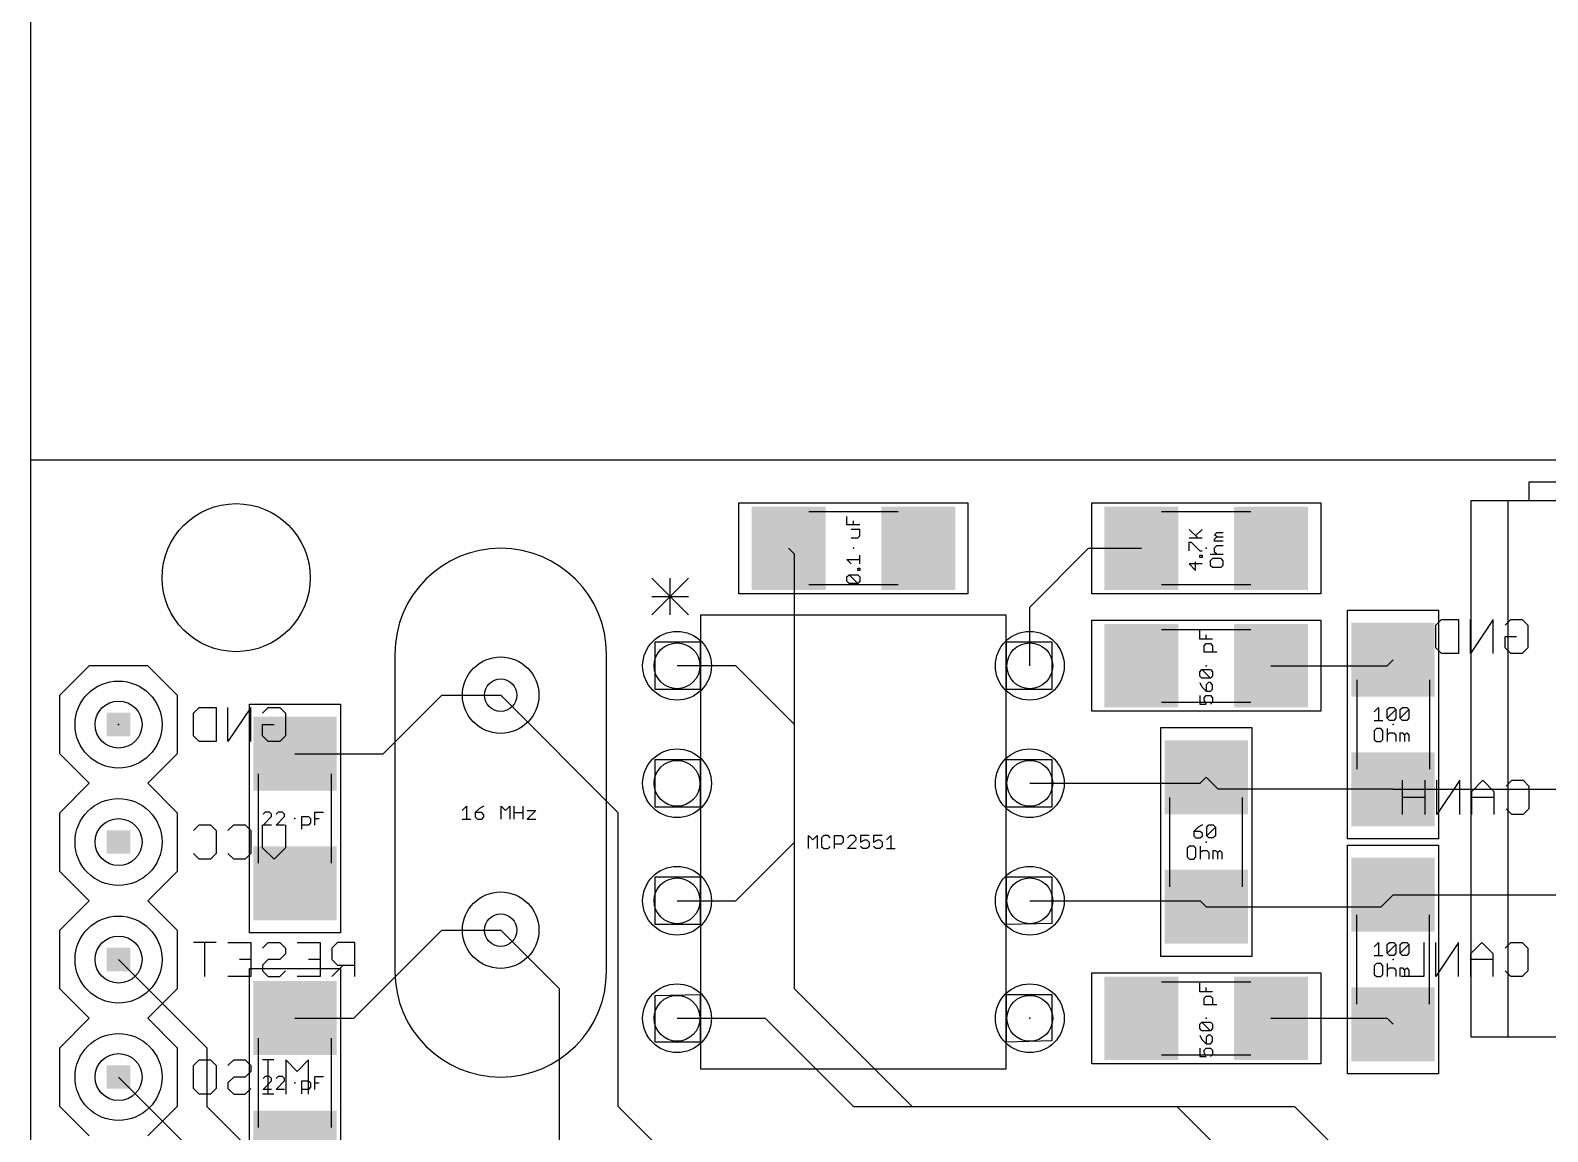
# Model space of a CAD drawing. Extents: x 0 to 107, y -11 to 80.
# Drawn here: x 0 to 32.78, y 10.88 to 34.69 of the extents above; entities that cross this region are included whole.
import ezdxf

# ---------------------------------------------------------------- set-up
doc = ezdxf.new("R2010")
doc.units = 0
for name, color, linetype in [('1', 14, 'CONTINUOUS'), ('16', 174, 'CONTINUOUS'), ('17', 94, 'CONTINUOUS'), ('20', 178, 'CONTINUOUS'), ('21', 251, 'CONTINUOUS'), ('23', 178, 'CONTINUOUS'), ('39', 14, 'CONTINUOUS'), ('44', 251, 'CONTINUOUS'), ('51', 134, 'CONTINUOUS'), ('52', 214, 'CONTINUOUS')]:
    doc.layers.add(name, color=color, linetype=linetype)

# ---------------------------------------------------------------- blocks, each defined once
blk = doc.blocks.new('RECT')
blk.add_solid([(-0.5, -0.5), (0.5, -0.5), (-0.5, 0.5), (0.5, 0.5)])
blk = doc.blocks.new('ROUNDP')
blk.add_circle((0, 0), 0.5)

msp = doc.modelspace()

# ---------------------------------------------------------------- linework, layer by layer
at = {"layer": '1'}
for p, q in [((0, 80.01), (0, 0)), ((16.51, 23.365), (16.38, 23.495)), ((16.51, 17.145), (16.51, 23.365)), ((21.59, 22.225), (22.86, 23.495)), ((22.86, 23.495), (24, 23.495)), ((21.59, 20.955), (21.59, 22.225)), ((29.3086, 20.955), (29.4386, 21.085)), ((26.8, 20.955), (29.3086, 20.955)), ((7.623, 19.053), (8.89, 20.32)), ((8.89, 20.32), (10.16, 20.32)), ((12.7, 17.78), (10.16, 20.32)), ((5.715, 19.053), (7.623, 19.053)), ((21.59, 18.415), (25.27, 18.415)), ((25.27, 18.415), (25.4, 18.545)), ((25.66, 18.285), (25.4, 18.545)), ((29.4386, 18.285), (25.66, 18.285)), ((29.4386, 18.285), (34.5418, 18.285)), ((12.7, 11.43), (12.7, 17.78)), ((15.24, 15.875), (16.51, 17.145)), ((13.97, 15.875), (15.24, 15.875)), ((21.59, 15.875), (25.27, 15.875)), ((25.27, 15.875), (25.4, 15.745)), ((25.4, 15.745), (29.1786, 15.745)), ((29.1786, 15.745), (29.4386, 16.005)), ((29.4386, 16.005), (33.9418, 16.005)), ((6.988, 13.338), (8.89, 15.24)), ((8.89, 15.24), (10.16, 15.24)), ((11.43, 13.97), (10.16, 15.24)), ((11.43, 9.525), (11.43, 13.97)), ((5.715, 13.338), (6.988, 13.338)), ((13.97, 13.335), (15.875, 13.335)), ((15.875, 13.335), (17.78, 11.43)), ((26.8, 13.335), (29.3086, 13.335)), ((29.3086, 13.335), (29.4386, 13.205)), ((13.97, 10.16), (12.7, 11.43)), ((17.78, 11.43), (24.765, 11.43)), ((24.765, 11.43), (26.67, 9.525))]:
    msp.add_line(p, q, dxfattribs=at)
at = {"layer": '16'}
for p, q in [((0, 80.01), (0, 0)), ((15.24, 20.955), (13.97, 20.955)), ((16.51, 19.685), (15.24, 20.955)), ((16.51, 13.97), (16.51, 19.685)), ((1.905, 14.605), (3.81, 12.7)), ((16.51, 13.97), (19.05, 11.43)), ((3.81, 12.7), (3.81, 11.43)), ((1.905, 12.065), (6.985, 6.985)), ((3.81, 11.43), (7.62, 7.62)), ((19.05, 11.43), (27.305, 11.43)), ((27.305, 11.43), (29.21, 9.525))]:
    msp.add_line(p, q, dxfattribs=at)
at = {"layer": '20'}
for p, q in [((38.1, 25.4), (0, 25.4)), ((0, 25.4), (0, 0))]:
    msp.add_line(p, q, dxfattribs=at)
msp.add_circle((4.445, 22.86), 1.6, dxfattribs=at)
at = {"layer": '21'}
for p, q in [((31.1218, 12.925), (31.1218, 24.525)), ((31.1218, 24.525), (31.9218, 24.525)), ((31.9218, 24.525), (38.1218, 24.525)), ((31.9218, 12.925), (31.9218, 24.525)), ((13.4239, 22.8524), (14.2204, 22.0558)), ((13.4239, 22.0558), (14.2204, 22.8524)), ((13.8222, 22.0558), (13.8222, 22.8524)), ((13.4239, 22.4541), (14.2204, 22.4541)), ((21.082, 22.0472), (14.7574, 22.0472)), ((7.874, 21.209), (7.874, 14.351)), ((12.446, 14.351), (12.446, 21.209)), ((1.27, 20.955), (0.635, 20.32)), ((2.54, 20.955), (1.27, 20.955)), ((3.175, 20.32), (2.54, 20.955)), ((0.635, 19.05), (0.635, 20.32)), ((3.175, 20.32), (3.175, 19.05)), ((14.478, 19.8628), (14.478, 19.3802)), ((21.082, 19.3802), (21.082, 19.9898)), ((1.27, 18.415), (0.635, 19.05)), ((3.175, 19.05), (2.54, 18.415)), ((0.635, 17.78), (1.27, 18.415)), ((2.54, 18.415), (3.175, 17.78)), ((0.635, 16.51), (0.635, 17.78)), ((3.175, 17.78), (3.175, 16.51)), ((14.478, 17.4498), (14.478, 16.8402)), ((21.082, 16.8402), (21.082, 17.4498)), ((1.27, 15.875), (0.635, 16.51)), ((3.175, 16.51), (2.54, 15.875)), ((0.635, 15.24), (1.27, 15.875)), ((2.54, 15.875), (3.175, 15.24)), ((0.635, 13.97), (0.635, 15.24)), ((3.175, 15.24), (3.175, 13.97)), ((14.478, 14.9098), (14.478, 14.3002)), ((21.082, 14.3002), (21.082, 14.9098)), ((1.27, 13.335), (0.635, 13.97)), ((3.175, 13.97), (2.54, 13.335)), ((1.27, 13.335), (0.635, 12.7)), ((3.175, 12.7), (2.54, 13.335)), ((31.9218, 12.925), (31.1218, 12.925)), ((38.1218, 12.925), (31.9218, 12.925)), ((0.635, 11.43), (0.635, 12.7)), ((3.175, 12.7), (3.175, 11.43)), ((14.478, 12.2428), (21.082, 12.2428)), ((1.27, 10.795), (0.635, 11.43)), ((3.175, 11.43), (2.54, 10.795))]:
    msp.add_line(p, q, dxfattribs=at)
for centre, start, end in [((10.16, 21.209), 0, 180), ((10.16, 14.351), 180, 0)]:
    msp.add_arc(centre, 2.286, start, end, dxfattribs=at)
at = {"layer": '23'}
for p in [(17.78, 23.495), (25.4, 23.495), (25.4, 20.955), (1.905, 19.685), (29.4386, 19.685), (10.16, 17.78), (5.715, 17.653), (25.4, 17.145), (29.4386, 14.605), (21.59, 13.335), (25.4, 13.335), (5.715, 11.938)]:
    msp.add_point(p, dxfattribs=at)
at = {"layer": '39'}
for p, q in [((15.307, 24.478), (20.253, 24.478)), ((15.307, 22.512), (15.307, 24.478)), ((20.253, 24.478), (20.253, 22.512)), ((22.927, 24.478), (27.873, 24.478)), ((22.927, 22.512), (22.927, 24.478)), ((27.873, 24.478), (27.873, 22.512)), ((20.253, 22.512), (15.307, 22.512)), ((27.873, 22.512), (22.927, 22.512)), ((28.4556, 17.212), (28.4556, 22.158)), ((28.4556, 22.158), (30.4216, 22.158)), ((30.4216, 22.158), (30.4216, 17.212)), ((22.927, 21.938), (27.873, 21.938)), ((22.927, 19.972), (22.927, 21.938)), ((27.873, 21.938), (27.873, 19.972)), ((4.732, 15.18), (4.732, 20.126)), ((4.732, 20.126), (6.698, 20.126)), ((6.698, 20.126), (6.698, 15.18)), ((27.873, 19.972), (22.927, 19.972)), ((24.417, 14.672), (24.417, 19.618)), ((24.417, 19.618), (26.383, 19.618)), ((26.383, 19.618), (26.383, 14.672)), ((30.4216, 17.212), (28.4556, 17.212)), ((28.4556, 12.132), (28.4556, 17.078)), ((28.4556, 17.078), (30.4216, 17.078)), ((30.4216, 17.078), (30.4216, 12.132)), ((6.698, 15.18), (4.732, 15.18)), ((26.383, 14.672), (24.417, 14.672)), ((4.732, 9.465), (4.732, 14.411)), ((4.732, 14.411), (6.698, 14.411)), ((6.698, 14.411), (6.698, 9.465)), ((22.927, 14.318), (27.873, 14.318)), ((22.927, 12.352), (22.927, 14.318)), ((27.873, 14.318), (27.873, 12.352)), ((27.873, 12.352), (22.927, 12.352)), ((30.4216, 12.132), (28.4556, 12.132))]:
    msp.add_line(p, q, dxfattribs=at)
at = {"layer": '44'}
for centre, radius in [((13.97, 20.955), 0.4953), ((21.59, 20.955), 0.4953), ((10.16, 20.32), 0.35), ((1.905, 19.685), 0.508), ((13.97, 18.415), 0.4953), ((21.59, 18.415), 0.4953), ((1.905, 17.145), 0.508), ((13.97, 15.875), 0.4953), ((21.59, 15.875), 0.4953), ((10.16, 15.24), 0.35), ((1.905, 14.605), 0.508), ((13.97, 13.335), 0.4953), ((21.59, 13.335), 0.4953), ((1.905, 12.065), 0.508)]:
    msp.add_circle(centre, radius, dxfattribs=at)
at = {"layer": '51'}
for p, q in [((33.3718, 24.925), (32.3718, 24.925)), ((32.3718, 24.925), (32.3718, 24.525)), ((18.745, 24.282), (16.815, 24.282)), ((26.365, 24.282), (24.435, 24.282)), ((17.6401, 23.9988), (17.6401, 24.1853)), ((17.9197, 23.9988), (17.6401, 23.9988)), ((17.7799, 23.9988), (17.7799, 24.092)), ((17.9197, 23.9046), (17.7333, 23.9046)), ((17.7333, 23.7182), (17.8731, 23.7182)), ((17.8731, 23.7182), (17.9197, 23.7648)), ((17.9197, 23.7648), (17.9197, 23.9046)), ((25.2179, 23.7182), (25.0315, 23.9046)), ((25.0315, 23.7182), (25.3111, 23.7182)), ((25.0315, 23.4375), (25.0315, 23.624)), ((25.0315, 23.624), (25.0781, 23.624)), ((25.0781, 23.624), (25.2645, 23.4375)), ((25.1713, 23.7648), (25.3111, 23.9046)), ((25.5819, 23.7878), (25.6285, 23.8344)), ((25.6285, 23.7412), (25.5819, 23.7878)), ((25.5819, 23.6946), (25.6285, 23.7412)), ((25.5819, 23.648), (25.5819, 23.6946)), ((25.7683, 23.648), (25.5819, 23.648)), ((25.6285, 23.8344), (25.7683, 23.8344)), ((25.6285, 23.7412), (25.7683, 23.7412)), ((17.9197, 23.1569), (17.9197, 23.3433)), ((25.2645, 23.4375), (25.3111, 23.4375)), ((25.2645, 23.2972), (25.2645, 23.3438)), ((25.2645, 23.3438), (25.3111, 23.3438)), ((25.3111, 23.2972), (25.2645, 23.2972)), ((25.3111, 23.3438), (25.3111, 23.2972)), ((25.4887, 23.3674), (25.7683, 23.3674)), ((25.5353, 23.2731), (25.4887, 23.2265)), ((25.7217, 23.2731), (25.5353, 23.2731)), ((25.5819, 23.5072), (25.6285, 23.5538)), ((25.5819, 23.414), (25.5819, 23.5072)), ((25.6285, 23.3674), (25.5819, 23.414)), ((25.6285, 23.5538), (25.7683, 23.5538)), ((25.7683, 23.2265), (25.7217, 23.2731)), ((17.7333, 23.1569), (17.6401, 23.2501)), ((17.6401, 23.2501), (17.9197, 23.2501)), ((17.8731, 23.0166), (17.8731, 23.0632)), ((17.8731, 23.0632), (17.9197, 23.0632)), ((17.9197, 23.0166), (17.8731, 23.0166)), ((17.9197, 23.0632), (17.9197, 23.0166)), ((25.3111, 23.1564), (25.0315, 23.1564)), ((25.0315, 23.1564), (25.1713, 23.0166)), ((25.1713, 23.0166), (25.1713, 23.203)), ((25.4887, 23.2265), (25.4887, 23.1333)), ((25.4887, 23.1333), (25.5353, 23.0867)), ((25.5353, 23.0867), (25.7217, 23.0867)), ((25.7217, 23.0867), (25.7683, 23.1333)), ((25.7683, 23.1333), (25.7683, 23.2265)), ((13.4239, 22.8524), (14.2204, 22.0558)), ((13.4239, 22.0558), (14.2204, 22.8524)), ((13.8222, 22.0558), (13.8222, 22.8524)), ((18.745, 22.708), (16.815, 22.708)), ((17.6401, 22.8757), (17.6867, 22.9223)), ((17.6401, 22.7825), (17.6401, 22.8757)), ((17.6867, 22.7359), (17.6401, 22.7825)), ((17.6867, 22.9223), (17.8731, 22.9223)), ((17.8731, 22.7359), (17.6867, 22.9223)), ((17.8731, 22.7359), (17.6867, 22.7359)), ((17.8731, 22.9223), (17.9197, 22.8757)), ((17.9197, 22.7825), (17.8731, 22.7359)), ((17.9197, 22.8757), (17.9197, 22.7825)), ((26.365, 22.708), (24.435, 22.708)), ((13.4239, 22.4541), (14.2204, 22.4541)), ((21.082, 22.0472), (14.478, 22.0472)), ((14.478, 22.0472), (14.478, 12.2428)), ((21.082, 12.2428), (21.082, 22.0472)), ((24.435, 21.742), (26.365, 21.742)), ((25.2601, 21.529), (25.2601, 21.7154)), ((14.478, 21.463), (13.4874, 21.463)), ((13.4874, 21.463), (13.4874, 20.447)), ((14.478, 20.447), (14.478, 21.463)), ((21.082, 21.463), (21.082, 20.447)), ((22.0726, 21.463), (21.082, 21.463)), ((22.0726, 20.447), (22.0726, 21.463)), ((25.5397, 21.529), (25.2601, 21.529)), ((25.3533, 21.3882), (25.3999, 21.4348)), ((25.3533, 21.2483), (25.3533, 21.3882)), ((25.3999, 21.529), (25.3999, 21.6222)), ((25.3999, 21.4348), (25.4931, 21.4348)), ((25.4931, 21.4348), (25.5397, 21.3882)), ((25.5397, 21.3882), (25.5397, 21.2483)), ((25.6329, 21.2483), (25.3533, 21.2483)), ((25.2601, 20.8269), (25.3067, 20.8735)), ((25.2601, 20.7336), (25.2601, 20.8269)), ((25.3067, 20.687), (25.2601, 20.7336)), ((25.3067, 20.8735), (25.4931, 20.8735)), ((25.4931, 20.687), (25.3067, 20.8735)), ((25.4931, 20.687), (25.3067, 20.687)), ((25.4931, 20.8735), (25.5397, 20.8269)), ((25.5397, 20.7336), (25.4931, 20.687)), ((25.5397, 20.8269), (25.5397, 20.7336)), ((28.6516, 20.65), (28.6516, 18.72)), ((30.2256, 20.65), (30.2256, 18.72)), ((13.4874, 20.447), (14.478, 20.447)), ((21.082, 20.447), (22.0726, 20.447)), ((25.2601, 20.5928), (25.3067, 20.4996)), ((25.3067, 20.4996), (25.3999, 20.4064)), ((25.4465, 20.5928), (25.3999, 20.5462)), ((25.3999, 20.5462), (25.3999, 20.4064)), ((25.3999, 20.4064), (25.4931, 20.4064)), ((25.4931, 20.5928), (25.4465, 20.5928)), ((25.5397, 20.5462), (25.4931, 20.5928)), ((25.4931, 20.4064), (25.5397, 20.453)), ((25.5397, 20.453), (25.5397, 20.5462)), ((24.435, 20.168), (26.365, 20.168)), ((25.2601, 20.3122), (25.2601, 20.1257)), ((25.2601, 20.1257), (25.3999, 20.1257)), ((25.3533, 20.2656), (25.3999, 20.3122)), ((25.3533, 20.2189), (25.3533, 20.2656)), ((25.3999, 20.1257), (25.3533, 20.2189)), ((25.3999, 20.3122), (25.4931, 20.3122)), ((25.4931, 20.3122), (25.5397, 20.2656)), ((25.5397, 20.1723), (25.4931, 20.1257)), ((25.5397, 20.2656), (25.5397, 20.1723)), ((29.0303, 19.9603), (29.1235, 20.0535)), ((29.1235, 20.0535), (29.1235, 19.7739)), ((29.311, 20.0069), (29.3576, 20.0535)), ((29.311, 19.8205), (29.311, 20.0069)), ((29.311, 19.8205), (29.4974, 20.0069)), ((29.3576, 20.0535), (29.4508, 20.0535)), ((29.4508, 20.0535), (29.4974, 20.0069)), ((29.4974, 20.0069), (29.4974, 19.8205)), ((29.5916, 20.0069), (29.6382, 20.0535)), ((29.5916, 19.8205), (29.5916, 20.0069)), ((29.5916, 19.8205), (29.778, 20.0069)), ((29.6382, 20.0535), (29.7314, 20.0535)), ((29.7314, 20.0535), (29.778, 20.0069)), ((29.778, 20.0069), (29.778, 19.8205)), ((29.0303, 19.7739), (29.2167, 19.7739)), ((29.3576, 19.7739), (29.311, 19.8205)), ((29.4508, 19.7739), (29.3576, 19.7739)), ((29.4974, 19.8205), (29.4508, 19.7739)), ((29.6382, 19.7739), (29.5916, 19.8205)), ((29.7314, 19.7739), (29.6382, 19.7739)), ((29.778, 19.8205), (29.7314, 19.7739)), ((29.0769, 19.5963), (29.0303, 19.5497)), ((29.0303, 19.5497), (29.0303, 19.3633)), ((29.0303, 19.3633), (29.0769, 19.3167)), ((29.1701, 19.5963), (29.0769, 19.5963)), ((29.2167, 19.5497), (29.1701, 19.5963)), ((29.1701, 19.3167), (29.2167, 19.3633)), ((29.2167, 19.3633), (29.2167, 19.5497)), ((29.311, 19.5963), (29.311, 19.3167)), ((29.311, 19.4565), (29.3576, 19.5031)), ((29.3576, 19.5031), (29.4508, 19.5031)), ((29.4508, 19.5031), (29.4974, 19.4565)), ((29.4974, 19.4565), (29.4974, 19.3167)), ((29.5916, 19.3167), (29.5916, 19.5031)), ((29.5916, 19.5031), (29.6382, 19.5031)), ((29.6382, 19.5031), (29.6848, 19.4565)), ((29.6848, 19.4565), (29.7314, 19.5031)), ((29.6848, 19.4565), (29.6848, 19.3167)), ((29.7314, 19.5031), (29.778, 19.4565)), ((29.778, 19.4565), (29.778, 19.3167)), ((29.0769, 19.3167), (29.1701, 19.3167)), ((14.478, 18.923), (13.4874, 18.923)), ((13.4874, 18.923), (13.4874, 17.907)), ((14.478, 17.907), (14.478, 18.923)), ((21.082, 18.923), (21.082, 17.907)), ((22.0726, 18.923), (21.082, 18.923)), ((22.0726, 17.907), (22.0726, 18.923)), ((4.928, 16.688), (4.928, 18.618)), ((6.502, 16.688), (6.502, 18.618)), ((24.613, 16.18), (24.613, 18.11)), ((26.187, 16.18), (26.187, 18.11)), ((5.0727, 17.7929), (5.0261, 17.7463)), ((5.0261, 17.5133), (5.2125, 17.6997)), ((5.1659, 17.7929), (5.0727, 17.7929)), ((5.2125, 17.7463), (5.1659, 17.7929)), ((5.2125, 17.6997), (5.2125, 17.7463)), ((5.3533, 17.7929), (5.3067, 17.7463)), ((5.3067, 17.5133), (5.4931, 17.6997)), ((5.4465, 17.7929), (5.3533, 17.7929)), ((5.4931, 17.7463), (5.4465, 17.7929)), ((5.4931, 17.6997), (5.4931, 17.7463)), ((5.868, 17.4201), (5.868, 17.6997)), ((5.868, 17.6997), (6.0078, 17.6997)), ((6.0078, 17.6997), (6.0544, 17.6531)), ((6.1487, 17.5133), (6.1487, 17.7929)), ((6.1487, 17.7929), (6.3351, 17.7929)), ((9.3307, 17.8267), (9.4239, 17.9199)), ((9.4239, 17.9199), (9.4239, 17.6403)), ((9.7046, 17.8733), (9.6114, 17.7801)), ((9.6114, 17.7801), (9.6114, 17.6869)), ((9.7512, 17.7801), (9.6114, 17.7801)), ((9.7978, 17.9199), (9.7046, 17.8733)), ((9.7978, 17.7335), (9.7512, 17.7801)), ((9.7978, 17.6869), (9.7978, 17.7335)), ((10.1727, 17.6403), (10.1727, 17.9199)), ((10.1727, 17.9199), (10.2659, 17.8267)), ((10.2659, 17.8267), (10.3591, 17.9199)), ((10.3591, 17.9199), (10.3591, 17.6403)), ((10.4533, 17.6403), (10.4533, 17.9199)), ((10.4533, 17.7801), (10.6398, 17.7801)), ((10.6398, 17.9199), (10.6398, 17.6403)), ((10.734, 17.8267), (10.9204, 17.8267)), ((10.9204, 17.8267), (10.734, 17.6403)), ((13.4874, 17.907), (14.478, 17.907)), ((21.082, 17.907), (22.0726, 17.907)), ((5.2125, 17.5133), (5.0261, 17.5133)), ((5.4931, 17.5133), (5.3067, 17.5133)), ((6.0078, 17.5133), (5.868, 17.5133)), ((6.0544, 17.5599), (6.0078, 17.5133)), ((6.0544, 17.6531), (6.0544, 17.5599)), ((6.1487, 17.6531), (6.2419, 17.6531)), ((9.3307, 17.6403), (9.5172, 17.6403)), ((9.6114, 17.6869), (9.658, 17.6403)), ((9.658, 17.6403), (9.7512, 17.6403)), ((9.7512, 17.6403), (9.7978, 17.6869)), ((10.734, 17.6403), (10.9204, 17.6403)), ((25.2253, 17.4669), (25.132, 17.3737)), ((25.132, 17.3737), (25.132, 17.2805)), ((25.2719, 17.3737), (25.132, 17.3737)), ((25.3185, 17.5135), (25.2253, 17.4669)), ((25.3185, 17.3271), (25.2719, 17.3737)), ((25.4127, 17.4669), (25.4593, 17.5135)), ((25.4127, 17.2805), (25.4127, 17.4669)), ((25.4127, 17.2805), (25.5991, 17.4669)), ((25.4593, 17.5135), (25.5525, 17.5135)), ((25.5525, 17.5135), (25.5991, 17.4669)), ((25.5991, 17.4669), (25.5991, 17.2805)), ((16.8104, 17.0053), (16.8104, 17.2849)), ((16.8104, 17.2849), (16.9036, 17.1917)), ((16.9036, 17.1917), (16.9968, 17.2849)), ((16.9968, 17.2849), (16.9968, 17.0053)), ((17.1377, 17.2849), (17.0911, 17.2383)), ((17.0911, 17.2383), (17.0911, 17.0519)), ((17.0911, 17.0519), (17.1377, 17.0053)), ((17.2309, 17.2849), (17.1377, 17.2849)), ((17.2775, 17.2383), (17.2309, 17.2849)), ((17.2309, 17.0053), (17.2775, 17.0519)), ((17.3717, 17.0053), (17.3717, 17.2849)), ((17.3717, 17.2849), (17.5115, 17.2849)), ((17.5115, 17.0985), (17.3717, 17.0985)), ((17.5115, 17.2849), (17.5581, 17.2383)), ((17.5581, 17.1451), (17.5115, 17.0985)), ((17.5581, 17.2383), (17.5581, 17.1451)), ((17.699, 17.2849), (17.6524, 17.2383)), ((17.6524, 17.0053), (17.8388, 17.1917)), ((17.7922, 17.2849), (17.699, 17.2849)), ((17.8388, 17.2383), (17.7922, 17.2849)), ((17.8388, 17.1917), (17.8388, 17.2383)), ((18.1194, 17.2849), (17.933, 17.2849)), ((17.933, 17.2849), (17.933, 17.1451)), ((17.933, 17.1451), (18.0262, 17.1917)), ((17.9796, 17.0053), (17.933, 17.0519)), ((18.0262, 17.1917), (18.0728, 17.1917)), ((18.0728, 17.1917), (18.1194, 17.1451)), ((18.1194, 17.0519), (18.0728, 17.0053)), ((18.1194, 17.1451), (18.1194, 17.0519)), ((18.4001, 17.2849), (18.2137, 17.2849)), ((18.2137, 17.2849), (18.2137, 17.1451)), ((18.2137, 17.1451), (18.3069, 17.1917)), ((18.2603, 17.0053), (18.2137, 17.0519)), ((18.3069, 17.1917), (18.3535, 17.1917)), ((18.3535, 17.1917), (18.4001, 17.1451)), ((18.4001, 17.0519), (18.3535, 17.0053)), ((18.4001, 17.1451), (18.4001, 17.0519)), ((18.4943, 17.1917), (18.5875, 17.2849)), ((18.5875, 17.2849), (18.5875, 17.0053)), ((25.0383, 17.0563), (24.9917, 17.0097)), ((25.1315, 17.0563), (25.0383, 17.0563)), ((25.1781, 17.0097), (25.1315, 17.0563)), ((25.132, 17.2805), (25.1787, 17.2339)), ((25.1787, 17.2339), (25.2719, 17.2339)), ((25.2719, 17.2339), (25.3185, 17.2805)), ((25.2724, 17.0563), (25.2724, 16.7767)), ((25.3185, 17.2805), (25.3185, 17.3271)), ((25.4593, 17.2339), (25.4127, 17.2805)), ((25.5525, 17.2339), (25.4593, 17.2339)), ((25.5991, 17.2805), (25.5525, 17.2339)), ((17.1377, 17.0053), (17.2309, 17.0053)), ((17.8388, 17.0053), (17.6524, 17.0053)), ((18.0728, 17.0053), (17.9796, 17.0053)), ((18.3535, 17.0053), (18.2603, 17.0053)), ((18.4943, 17.0053), (18.6807, 17.0053)), ((24.9917, 17.0097), (24.9917, 16.8233)), ((24.9917, 16.8233), (25.0383, 16.7767)), ((25.0383, 16.7767), (25.1315, 16.7767)), ((25.1315, 16.7767), (25.1781, 16.8233)), ((25.1781, 16.8233), (25.1781, 17.0097)), ((25.2724, 16.9165), (25.319, 16.9631)), ((25.319, 16.9631), (25.4122, 16.9631)), ((25.4122, 16.9631), (25.4588, 16.9165)), ((25.4588, 16.9165), (25.4588, 16.7767)), ((25.553, 16.7767), (25.553, 16.9631)), ((25.553, 16.9631), (25.5996, 16.9631)), ((25.5996, 16.9631), (25.6462, 16.9165)), ((25.6462, 16.9165), (25.6928, 16.9631)), ((25.6462, 16.9165), (25.6462, 16.7767)), ((25.6928, 16.9631), (25.7394, 16.9165)), ((25.7394, 16.9165), (25.7394, 16.7767)), ((14.478, 16.383), (13.4874, 16.383)), ((13.4874, 16.383), (13.4874, 15.367)), ((14.478, 15.367), (14.478, 16.383)), ((21.082, 16.383), (21.082, 15.367)), ((22.0726, 16.383), (21.082, 16.383)), ((22.0726, 15.3924), (22.0726, 16.383)), ((28.6516, 13.64), (28.6516, 15.57)), ((30.2256, 13.64), (30.2256, 15.57)), ((13.4874, 15.367), (14.478, 15.367)), ((21.082, 15.367), (22.0726, 15.3924)), ((29.0303, 14.8803), (29.1235, 14.9735)), ((29.1235, 14.9735), (29.1235, 14.6939)), ((29.311, 14.9269), (29.3576, 14.9735)), ((29.311, 14.7405), (29.311, 14.9269)), ((29.311, 14.7405), (29.4974, 14.9269)), ((29.3576, 14.9735), (29.4508, 14.9735)), ((29.4508, 14.9735), (29.4974, 14.9269)), ((29.4974, 14.9269), (29.4974, 14.7405)), ((29.5916, 14.9269), (29.6382, 14.9735)), ((29.5916, 14.7405), (29.5916, 14.9269)), ((29.5916, 14.7405), (29.778, 14.9269)), ((29.6382, 14.9735), (29.7314, 14.9735)), ((29.7314, 14.9735), (29.778, 14.9269)), ((29.778, 14.9269), (29.778, 14.7405)), ((29.0303, 14.6939), (29.2167, 14.6939)), ((29.0769, 14.5163), (29.0303, 14.4697)), ((29.0303, 14.4697), (29.0303, 14.2833)), ((29.1701, 14.5163), (29.0769, 14.5163)), ((29.2167, 14.4697), (29.1701, 14.5163)), ((29.2167, 14.2833), (29.2167, 14.4697)), ((29.3576, 14.6939), (29.311, 14.7405)), ((29.311, 14.5163), (29.311, 14.2367)), ((29.311, 14.3765), (29.3576, 14.4231)), ((29.4508, 14.6939), (29.3576, 14.6939)), ((29.3576, 14.4231), (29.4508, 14.4231)), ((29.4974, 14.7405), (29.4508, 14.6939)), ((29.4508, 14.4231), (29.4974, 14.3765)), ((29.6382, 14.6939), (29.5916, 14.7405)), ((29.5916, 14.2367), (29.5916, 14.4231)), ((29.5916, 14.4231), (29.6382, 14.4231)), ((29.7314, 14.6939), (29.6382, 14.6939)), ((29.6382, 14.4231), (29.6848, 14.3765)), ((29.6848, 14.3765), (29.7314, 14.4231)), ((29.778, 14.7405), (29.7314, 14.6939)), ((29.7314, 14.4231), (29.778, 14.3765)), ((24.435, 14.122), (26.365, 14.122)), ((25.2601, 13.909), (25.2601, 14.0954)), ((29.0303, 14.2833), (29.0769, 14.2367)), ((29.0769, 14.2367), (29.1701, 14.2367)), ((29.1701, 14.2367), (29.2167, 14.2833)), ((29.4974, 14.3765), (29.4974, 14.2367)), ((29.6848, 14.3765), (29.6848, 14.2367)), ((29.778, 14.3765), (29.778, 14.2367)), ((14.478, 13.843), (13.4874, 13.8176)), ((13.4874, 13.8176), (13.4874, 12.827)), ((14.478, 12.827), (14.478, 13.843)), ((21.082, 13.843), (21.082, 12.827)), ((22.0726, 13.843), (21.082, 13.843)), ((22.0726, 12.8524), (22.0726, 13.843)), ((25.5397, 13.909), (25.2601, 13.909)), ((25.3533, 13.7682), (25.3999, 13.8148)), ((25.3533, 13.6283), (25.3533, 13.7682)), ((25.3999, 13.909), (25.3999, 14.0022)), ((25.3999, 13.8148), (25.4931, 13.8148)), ((25.4931, 13.8148), (25.5397, 13.7682)), ((25.5397, 13.7682), (25.5397, 13.6283)), ((25.6329, 13.6283), (25.3533, 13.6283)), ((25.2601, 13.2069), (25.3067, 13.2535)), ((25.2601, 13.1136), (25.2601, 13.2069)), ((25.3067, 13.067), (25.2601, 13.1136)), ((25.3067, 13.2535), (25.4931, 13.2535)), ((25.4931, 13.067), (25.3067, 13.2535)), ((25.4931, 13.2535), (25.5397, 13.2069)), ((25.5397, 13.1136), (25.4931, 13.067)), ((25.5397, 13.2069), (25.5397, 13.1136)), ((4.928, 10.973), (4.928, 12.903)), ((6.502, 10.973), (6.502, 12.903)), ((13.4874, 12.827), (14.478, 12.827)), ((21.082, 12.827), (22.0726, 12.8524)), ((25.2601, 12.9728), (25.3067, 12.8796)), ((25.4931, 13.067), (25.3067, 13.067)), ((25.3067, 12.8796), (25.3999, 12.7864)), ((25.4465, 12.9728), (25.3999, 12.9262)), ((25.3999, 12.9262), (25.3999, 12.7864)), ((25.3999, 12.7864), (25.4931, 12.7864)), ((25.4931, 12.9728), (25.4465, 12.9728)), ((25.5397, 12.9262), (25.4931, 12.9728)), ((25.4931, 12.7864), (25.5397, 12.833)), ((25.5397, 12.833), (25.5397, 12.9262)), ((24.435, 12.548), (26.365, 12.548)), ((25.2601, 12.6922), (25.2601, 12.5057)), ((25.2601, 12.5057), (25.3999, 12.5057)), ((25.3533, 12.6456), (25.3999, 12.6922)), ((25.3533, 12.5989), (25.3533, 12.6456)), ((25.3999, 12.5057), (25.3533, 12.5989)), ((25.3999, 12.6922), (25.4931, 12.6922)), ((25.4931, 12.6922), (25.5397, 12.6456)), ((25.5397, 12.5523), (25.4931, 12.5057)), ((25.5397, 12.6456), (25.5397, 12.5523)), ((14.478, 12.2428), (21.082, 12.2428)), ((5.0727, 12.0779), (5.0261, 12.0313)), ((5.0261, 11.7983), (5.2125, 11.9847)), ((5.1659, 12.0779), (5.0727, 12.0779)), ((5.2125, 12.0313), (5.1659, 12.0779)), ((5.2125, 11.9847), (5.2125, 12.0313)), ((5.3533, 12.0779), (5.3067, 12.0313)), ((5.3067, 11.7983), (5.4931, 11.9847)), ((5.4465, 12.0779), (5.3533, 12.0779)), ((5.4931, 12.0313), (5.4465, 12.0779)), ((5.4931, 11.9847), (5.4931, 12.0313)), ((5.868, 11.7051), (5.868, 11.9847)), ((5.868, 11.9847), (6.0078, 11.9847)), ((6.0078, 11.9847), (6.0544, 11.9381)), ((6.0544, 11.8449), (6.0078, 11.7983)), ((6.0544, 11.9381), (6.0544, 11.8449)), ((6.1487, 11.7983), (6.1487, 12.0779)), ((6.1487, 12.0779), (6.3351, 12.0779)), ((6.1487, 11.9381), (6.2419, 11.9381)), ((5.2125, 11.7983), (5.0261, 11.7983)), ((5.4931, 11.7983), (5.3067, 11.7983)), ((6.0078, 11.7983), (5.868, 11.7983))]:
    msp.add_line(p, q, dxfattribs=at)
at = {"layer": '52'}
for p, q in [((30.3586, 21.8361), (30.4815, 21.9589)), ((30.3586, 21.3446), (30.3586, 21.8361)), ((30.4815, 21.9589), (30.8501, 21.9589)), ((30.8501, 21.9589), (30.8501, 21.2217)), ((31.5985, 21.9589), (31.107, 21.2217)), ((31.107, 21.2217), (31.107, 21.9589)), ((31.5985, 21.2217), (31.5985, 21.9589)), ((31.8554, 21.8361), (31.9783, 21.9589)), ((31.9783, 21.9589), (32.224, 21.9589)), ((32.224, 21.9589), (32.3469, 21.8361)), ((32.3469, 21.8361), (32.3469, 21.3446)), ((30.4815, 21.2217), (30.3586, 21.3446)), ((31.8554, 21.3446), (31.8554, 21.5903)), ((31.8554, 21.5903), (32.1012, 21.5903)), ((31.9783, 21.2217), (31.8554, 21.3446)), ((32.3469, 21.3446), (32.224, 21.2217)), ((30.8501, 21.2217), (30.4815, 21.2217)), ((32.224, 21.2217), (31.9783, 21.2217)), ((3.5208, 19.9311), (3.6437, 20.0539)), ((3.6437, 20.0539), (4.0123, 20.0539)), ((4.0123, 20.0539), (4.0123, 19.3167)), ((4.7607, 20.0539), (4.2692, 19.3167)), ((4.2692, 19.3167), (4.2692, 20.0539)), ((4.7607, 19.3167), (4.7607, 20.0539)), ((5.0177, 19.9311), (5.1405, 20.0539)), ((5.1405, 20.0539), (5.3863, 20.0539)), ((5.3863, 20.0539), (5.5091, 19.9311)), ((3.5208, 19.4396), (3.5208, 19.9311)), ((5.0177, 19.4396), (5.0177, 19.6853)), ((5.0177, 19.6853), (5.2634, 19.6853)), ((5.5091, 19.9311), (5.5091, 19.4396)), ((3.6437, 19.3167), (3.5208, 19.4396)), ((5.1405, 19.3167), (5.0177, 19.4396)), ((5.5091, 19.4396), (5.3863, 19.3167)), ((4.0123, 19.3167), (3.6437, 19.3167)), ((5.3863, 19.3167), (5.1405, 19.3167)), ((29.6356, 18.4791), (29.6356, 17.7419)), ((30.1271, 17.7419), (30.1271, 18.4791)), ((30.8755, 18.4791), (30.384, 17.7419)), ((30.384, 17.7419), (30.384, 18.4791)), ((30.8755, 17.7419), (30.8755, 18.4791)), ((31.3781, 18.4791), (31.1324, 18.2334)), ((31.6239, 18.2334), (31.3781, 18.4791)), ((31.8808, 18.3563), (32.0037, 18.4791)), ((32.0037, 18.4791), (32.2494, 18.4791)), ((32.2494, 18.4791), (32.3723, 18.3563)), ((32.3723, 18.3563), (32.3723, 17.8648)), ((30.1271, 18.1105), (29.6356, 18.1105)), ((31.1324, 18.2334), (31.1324, 17.7419)), ((31.6239, 18.1105), (31.1324, 18.1105)), ((31.6239, 17.7419), (31.6239, 18.2334)), ((32.0037, 17.7419), (31.8808, 17.8648)), ((32.2494, 17.7419), (32.0037, 17.7419)), ((32.3723, 17.8648), (32.2494, 17.7419)), ((3.5208, 17.3911), (3.6437, 17.5139)), ((3.6437, 17.5139), (3.8894, 17.5139)), ((3.8894, 17.5139), (4.0123, 17.3911)), ((4.0123, 17.3911), (4.0123, 16.8996)), ((4.2692, 17.3911), (4.3921, 17.5139)), ((4.3921, 17.5139), (4.6379, 17.5139)), ((4.6379, 17.5139), (4.7607, 17.3911)), ((4.7607, 17.3911), (4.7607, 16.8996)), ((5.0177, 17.0224), (5.0177, 17.5139)), ((5.5091, 17.5139), (5.5091, 17.0224)), ((3.6437, 16.7767), (3.5208, 16.8996)), ((3.8894, 16.7767), (3.6437, 16.7767)), ((4.0123, 16.8996), (3.8894, 16.7767)), ((4.3921, 16.7767), (4.2692, 16.8996)), ((4.6379, 16.7767), (4.3921, 16.7767)), ((4.7607, 16.8996), (4.6379, 16.7767)), ((5.2634, 16.7767), (5.0177, 17.0224)), ((5.5091, 17.0224), (5.2634, 16.7767)), ((4.0123, 14.9739), (3.5208, 14.9739)), ((3.7666, 14.2367), (3.7666, 14.9739)), ((4.2692, 14.9739), (4.7607, 14.9739)), ((4.7607, 14.9739), (4.7607, 14.2367)), ((5.0177, 14.8511), (5.1405, 14.9739)), ((5.1405, 14.9739), (5.3863, 14.9739)), ((5.3863, 14.9739), (5.5091, 14.8511)), ((5.5091, 14.8511), (5.5091, 14.7282)), ((5.7661, 14.9739), (6.2576, 14.9739)), ((6.2576, 14.9739), (6.2576, 14.2367)), ((6.6374, 14.9739), (6.5145, 14.8511)), ((6.5145, 14.8511), (6.5145, 14.6053)), ((7.006, 14.9739), (6.6374, 14.9739)), ((7.006, 14.2367), (7.006, 14.9739)), ((30.1017, 14.9739), (30.1017, 14.2367)), ((30.8501, 14.9739), (30.3586, 14.2367)), ((30.3586, 14.2367), (30.3586, 14.9739)), ((30.8501, 14.2367), (30.8501, 14.9739)), ((31.3527, 14.9739), (31.107, 14.7282)), ((31.5985, 14.7282), (31.3527, 14.9739)), ((31.8554, 14.8511), (31.9783, 14.9739)), ((31.9783, 14.9739), (32.224, 14.9739)), ((32.224, 14.9739), (32.3469, 14.8511)), ((32.3469, 14.8511), (32.3469, 14.3596)), ((4.7607, 14.6053), (4.515, 14.6053)), ((5.1405, 14.6053), (5.0177, 14.4824)), ((5.0177, 14.4824), (5.0177, 14.3596)), ((5.3863, 14.6053), (5.1405, 14.6053)), ((5.5091, 14.7282), (5.3863, 14.6053)), ((6.2576, 14.6053), (6.0118, 14.6053)), ((6.5145, 14.6053), (6.6374, 14.4824)), ((6.7602, 14.4824), (6.5145, 14.2367)), ((6.6374, 14.4824), (7.006, 14.4824)), ((31.107, 14.7282), (31.107, 14.2367)), ((31.5985, 14.6053), (31.107, 14.6053)), ((31.5985, 14.2367), (31.5985, 14.7282)), ((4.7607, 14.2367), (4.2692, 14.2367)), ((5.0177, 14.3596), (5.1405, 14.2367)), ((5.1405, 14.2367), (5.3863, 14.2367)), ((5.3863, 14.2367), (5.5091, 14.3596)), ((6.2576, 14.2367), (5.7661, 14.2367)), ((30.1017, 14.2367), (29.6102, 14.2367)), ((31.9783, 14.2367), (31.8554, 14.3596)), ((32.224, 14.2367), (31.9783, 14.2367)), ((32.3469, 14.3596), (32.224, 14.2367)), ((3.5208, 12.3111), (3.6437, 12.4339)), ((3.5208, 11.8196), (3.5208, 12.3111)), ((3.6437, 12.4339), (3.8894, 12.4339)), ((3.8894, 12.4339), (4.0123, 12.3111)), ((4.0123, 12.3111), (4.0123, 11.8196)), ((4.2692, 12.3111), (4.3921, 12.4339)), ((4.3921, 12.4339), (4.6379, 12.4339)), ((4.6379, 12.4339), (4.7607, 12.3111)), ((4.7607, 12.1882), (4.6379, 12.0653)), ((4.7607, 12.3111), (4.7607, 12.1882)), ((5.2597, 12.4339), (5.0139, 12.4339)), ((5.1368, 11.6967), (5.1368, 12.4339)), ((5.7624, 12.1882), (5.5166, 12.4339)), ((5.5166, 12.4339), (5.5166, 11.6967)), ((6.0081, 12.4339), (5.7624, 12.1882)), ((6.0081, 11.6967), (6.0081, 12.4339)), ((3.6437, 11.6967), (3.5208, 11.8196)), ((4.0123, 11.8196), (3.8894, 11.6967)), ((4.3921, 12.0653), (4.2692, 11.9424)), ((4.2692, 11.9424), (4.2692, 11.8196)), ((4.2692, 11.8196), (4.3921, 11.6967)), ((4.6379, 12.0653), (4.3921, 12.0653)), ((4.6379, 11.6967), (4.7607, 11.8196)), ((3.8894, 11.6967), (3.6437, 11.6967)), ((4.3921, 11.6967), (4.6379, 11.6967)), ((5.2597, 11.6967), (5.0139, 11.6967))]:
    msp.add_line(p, q, dxfattribs=at)

# ---------------------------------------------------------------- block references
at = {"layer": '1', "xscale": 1.6, "yscale": 1.8}
for p, rotation in [((16.38, 23.495), 180), ((19.18, 23.495), 180), ((24, 23.495), 180), ((26.8, 23.495), 180), ((29.4386, 21.085), 270), ((5.715, 19.053), 90), ((25.4, 18.545), 90), ((29.4386, 18.285), 270), ((5.715, 16.253), 90), ((29.4386, 16.005), 90), ((25.4, 15.745), 90), ((5.715, 13.338), 90), ((29.4386, 13.205), 90), ((5.715, 10.538), 90)]:
    msp.add_blockref('RECT', p, dxfattribs=dict(at, rotation=rotation))
for p in [(24, 20.955), (26.8, 20.955), (24, 13.335), (26.8, 13.335)]:
    msp.add_blockref('RECT', p, dxfattribs=at)
at = {"layer": '17'}
for p, xscale, yscale in [((13.97, 20.955), 1.4859, 1.4859), ((13.97, 20.955), 1.4859, 1.4859), ((21.59, 20.955), 1.4859, 1.4859), ((21.59, 20.955), 1.4859, 1.4859), ((1.905, 19.685), 1.8796, 1.8796), ((1.905, 19.685), 1.8796, 1.8796), ((13.97, 18.415), 1.4859, 1.4859), ((13.97, 18.415), 1.4859, 1.4859), ((21.59, 18.415), 1.4859, 1.4859), ((21.59, 18.415), 1.4859, 1.4859), ((1.905, 17.145), 1.8796, 1.8796), ((1.905, 17.145), 1.8796, 1.8796), ((13.97, 15.875), 1.4859, 1.4859), ((13.97, 15.875), 1.4859, 1.4859), ((21.59, 15.875), 1.4859, 1.4859), ((21.59, 15.875), 1.4859, 1.4859), ((1.905, 14.605), 1.8796, 1.8796), ((1.905, 14.605), 1.8796, 1.8796), ((13.97, 13.335), 1.4859, 1.4859), ((13.97, 13.335), 1.4859, 1.4859), ((21.59, 13.335), 1.4859, 1.4859), ((21.59, 13.335), 1.4859, 1.4859), ((1.905, 12.065), 1.8796, 1.8796), ((1.905, 12.065), 1.8796, 1.8796)]:
    msp.add_blockref('ROUNDP', p, dxfattribs=dict(at, xscale=xscale, yscale=yscale))
at = {"layer": '17', "xscale": 1.651, "yscale": 1.651, "rotation": 180}
for p in [(10.16, 20.32), (10.16, 20.32), (10.16, 15.24), (10.16, 15.24)]:
    msp.add_blockref('ROUNDP', p, dxfattribs=at)
at = {"layer": '51'}
for p, xscale, yscale, rotation in [((16.4533, 23.4941), 0.7501, 1.7, 180), ((19.1068, 23.4959), 0.7501, 1.7, 180), ((24.0733, 23.4941), 0.7501, 1.7, 180), ((26.7268, 23.4959), 0.7501, 1.7, 180), ((29.4377, 21.0117), 0.7501, 1.7, 270), ((1.905, 19.685), 0.508, 0.508, 270), ((5.7141, 18.9797), 0.7501, 1.7, 90), ((25.3991, 18.4718), 0.7501, 1.7, 90), ((29.4395, 18.3583), 0.7501, 1.7, 270), ((1.905, 17.145), 0.508, 0.508, 270), ((5.7159, 16.3263), 0.7501, 1.7, 90), ((25.4009, 15.8183), 0.7501, 1.7, 90), ((29.4377, 15.9318), 0.7501, 1.7, 90), ((1.905, 14.605), 0.508, 0.508, 270), ((5.7141, 13.2648), 0.7501, 1.7, 90), ((29.4395, 13.2782), 0.7501, 1.7, 90), ((1.905, 12.065), 0.508, 0.508, 270), ((5.7159, 10.6113), 0.7501, 1.7, 90)]:
    msp.add_blockref('RECT', p, dxfattribs=dict(at, xscale=xscale, yscale=yscale, rotation=rotation))
at = {"layer": '51', "xscale": 0.7501, "yscale": 1.7}
for p in [(24.0733, 20.9541), (26.7268, 20.9559), (24.0733, 13.3341), (26.7268, 13.3359)]:
    msp.add_blockref('RECT', p, dxfattribs=at)

doc.saveas('drawing.dxf')
